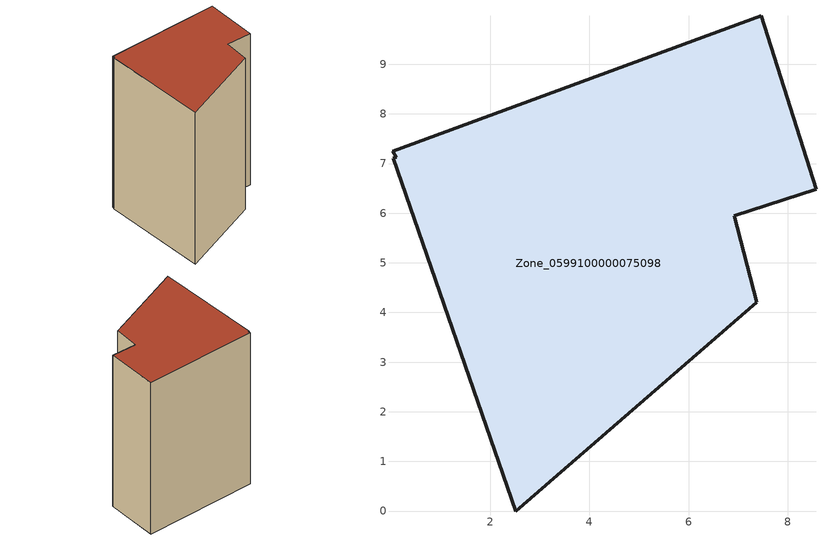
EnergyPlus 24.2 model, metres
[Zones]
Zone_0599100000075098
 floor ground (C_G): 0.11,7.13 0.03,7.25 7.46,9.97 8.57,6.48 6.92,5.95 7.38,4.2 2.52,0 0.04,7.11 z0
 wall outside (C_F): 0.04,7.11 2.52,0 7.38,4.2 6.92,5.95 8.57,6.48 7.46,9.97 0.03,7.25 0.11,7.13 0.04,7.11 z0:11.07
 roof outside (C_R): 0.11,7.13 0.04,7.11 2.52,0 7.38,4.2 6.92,5.95 8.57,6.48 7.46,9.97 0.03,7.25 z11.07
[BUILDING]
Pand.0599100000075098: North Axis=0; Terrain=City; Loads Convergence Tolerance Value=0.04; Temperature Convergence Tolerance Value=0.4; Solar Distribution=FullExterior; Maximum Number of Warmup Days=25; Minimum Number of Warmup Days=1
[Site:Location]
Rotterdam.The.Hague.AP_ZH_NLD Design_Conditions: Latitude=51.96; Longitude=4.45; Time Zone=1; Elevation=-4.5
[SITE:GROUNDTEMPERATURE:BUILDINGSURFACE]
18, 18, 18, 18, 18, 18, 18, 18, 18, 18, 18, 18
[MATERIAL] Thermal Absorptance=0.9; Solar Absorptance=0.7; Visible Absorptance=0.7
Name | Roughness | Thickness | Conductivity | Density | Specific Heat
G.TC.1946 | MediumSmooth | 0.15 | 1 | 540 | 1210
F.TC.1946 | Rough | 0.3 | 0.857143 | 1920 | 840
R.TC.1946 | MediumRough | 0.2 | 0.909091 | 1500 | 1000
[CONSTRUCTION]
C_G: G.TC.1946
C_F: F.TC.1946
C_R: R.TC.1946
[ZONE]
Zone_0599100000075098: Type=1; Multiplier=1; Ceiling Height=Autocalculate; Volume=Autocalculate; Floor Area=autocalculate; Part of Total Floor Area=Yes
[ZONEINFILTRATION:DESIGNFLOWRATE]
Infil_Zone_0599100000075098: Zone or ZoneList or Space or SpaceList=Zone_0599100000075098; Schedule=AlwaysOn; Design Flow Rate Calculation Method=Flow/Area; Flow Rate per Floor Area=0.003; Constant Term Coefficient=1; Temperature Term Coefficient=0; Velocity Term Coefficient=0; Velocity Squared Term Coefficient=0
[HVACTEMPLATE:ZONE:IDEALLOADSAIRSYSTEM]
Zone_0599100000075098: Maximum Heating Supply Air Temperature=50; Minimum Cooling Supply Air Temperature=13; Maximum Heating Supply Air Humidity Ratio=0.0156; Minimum Cooling Supply Air Humidity Ratio=0.0077; Heating Limit=NoLimit; Cooling Limit=NoLimit; Dehumidification Control Type=ConstantSensibleHeatRatio; Cooling Sensible Heat Ratio=0.7; Dehumidification Setpoint=60; Humidification Control Type=None; Humidification Setpoint=30; Outdoor Air Method=None; Outdoor Air Flow Rate per Person=0.00944; Outdoor Air Flow Rate per Zone Floor Area=0; Outdoor Air Flow Rate per Zone=0; Demand Controlled Ventilation Type=None; Outdoor Air Economizer Type=NoEconomizer; Heat Recovery Type=None; Sensible Heat Recovery Effectiveness=0.7; Latent Heat Recovery Effectiveness=0.65
[ZONECONTROL:THERMOSTAT]
ThermostatControl_Zone_0599100000075098: Zone or ZoneList=Zone_0599100000075098; Control Type Schedule=DualSetpointControlType; Control 1=Thermostat_Zone_0599100000075098; Temperature Difference Between Cutout And Setpoint=0
[THERMOSTATSETPOINT:DUALSETPOINT]
Thermostat_Zone_0599100000075098: Heating Setpoint Temperature Schedule=HeatingSetpoint_Zone_0599100000075098; Cooling Setpoint Temperature Schedule=CoolingSetpoint_Zone_0599100000075098
[SCHEDULE:COMPACT]
HeatingSetpoint_Zone_0599100000075098: Through: 12/31, For: AllDays, Until: 24:00, 21
CoolingSetpoint_Zone_0599100000075098: Through: 12/31, For: AllDays, Until: 24:00, 24
DualSetpointControlType: Through: 12/31, For: AllDays, Until: 24:00, 4
AlwaysOn: Through: 12/31, For: AllDays, Until: 24:00, 1
